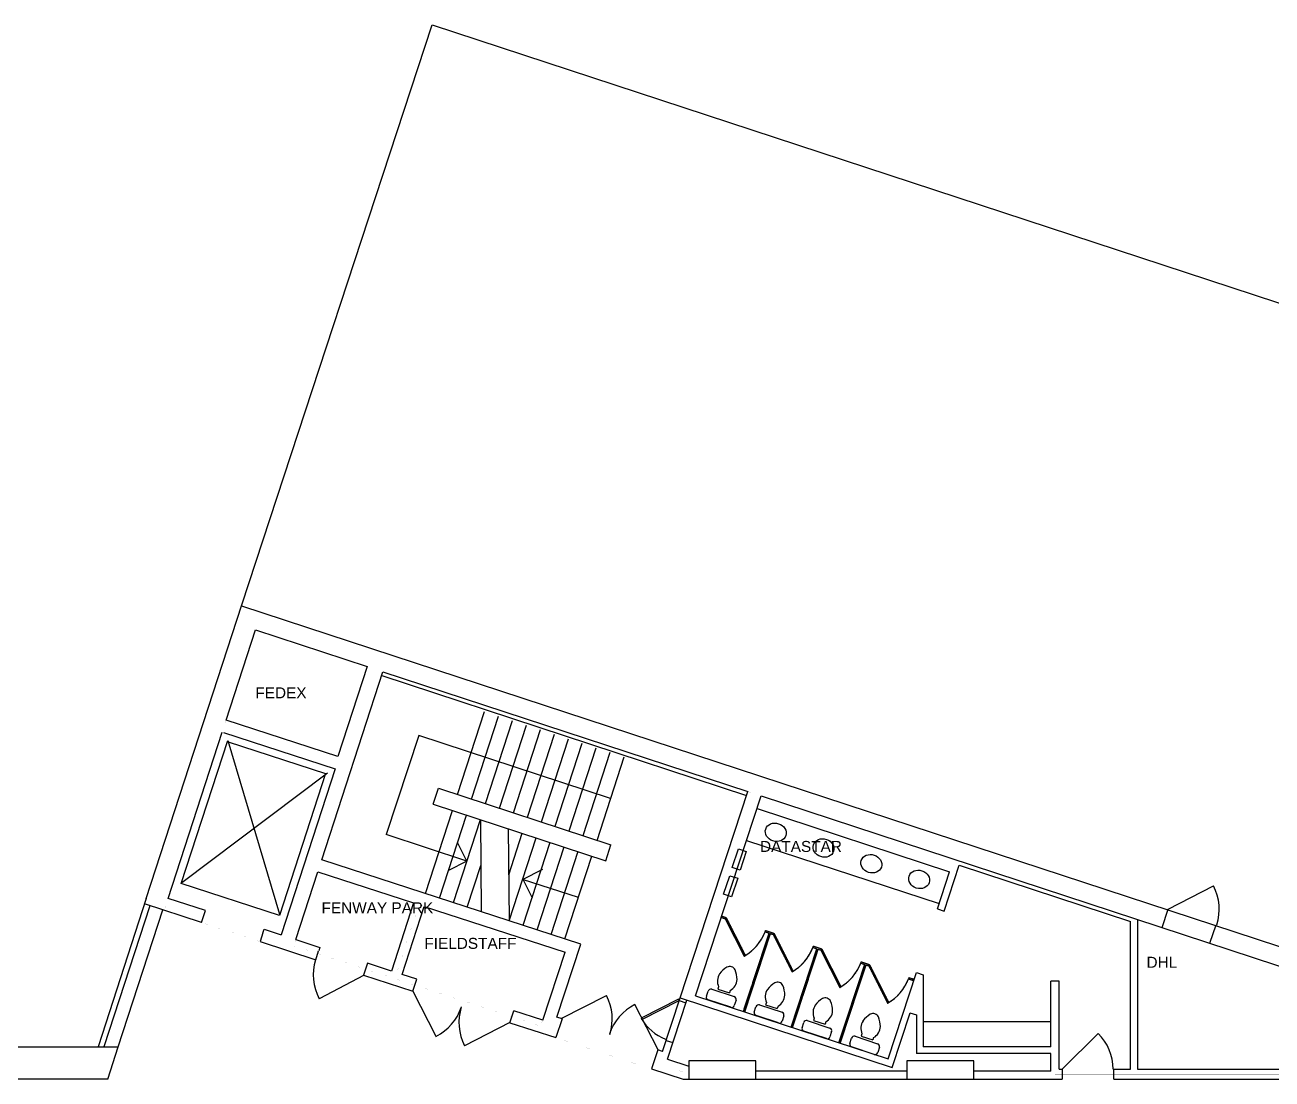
# Model space of a CAD drawing. Extents: x 0 to 6337, y 3987 to 5634.
# Drawn here: x 3726 to 4618, y 4880 to 5634 of the extents above; entities that cross this region are included whole.
import ezdxf

# ---------------------------------------------------------------- set-up
doc = ezdxf.new("R2010")
doc.units = 0
doc.header["$MEASUREMENT"] = 0
doc.linetypes.add('SHORT_DASHES', pattern=[0.375, 0.25, -0.125])
doc.layers.get('0').update_dxf_attribs({"linetype": 'CONTINUOUS'})
for name, color, linetype in [('01A_BASE_PLAN', 7, 'CONTINUOUS'), ('NA-FLOOR', 7, 'CONTINUOUS'), ('REGION', 7, 'CONTINUOUS'), ('REGION_NUM', 7, 'CONTINUOUS')]:
    doc.layers.add(name, color=color, linetype=linetype)
doc.styles.add('ARIAL', font='ARIAL', dxfattribs={"height": 0.2})

# ---------------------------------------------------------------- blocks, each defined once
blk = doc.blocks.new('ZZUNIT_CIRCLE')
at = {"color": 0, "linetype": 'ByBlock'}
blk.add_circle((0, 0), 1, dxfattribs=at)

msp = doc.modelspace()

# ---------------------------------------------------------------- linework, layer by layer
at = {"layer": '01A_BASE_PLAN', "color": 250, "linetype": 'Continuous'}
for p, q in [((3880.71, 5219.24), (4017.01, 5634.18)), ((4017.01, 5634.18), (6008.76, 4979.93)), ((3812.42, 5009.06), (3880.71, 5219.24)), ((3880.48, 5218.53), (4842.13, 4902.65)), ((3869.59, 5136.64), (3890.59, 5201.26)), ((3890.59, 5201.26), (3970.39, 5175.05)), ((3938.02, 5036.59), (3981.79, 5171.3)), ((3970.39, 5175.05), (3949.48, 5110.68)), ((3980.87, 5168.45), (4242.08, 5082.65)), ((3981.79, 5171.3), (4243.02, 5085.5)), ((4035.23, 5083.34), (4054.54, 5142.78)), ((3949.48, 5110.68), (3869.59, 5136.64)), ((4045.21, 5080.1), (4064.53, 5139.54)), ((4055.2, 5076.85), (4074.51, 5136.29)), ((4065.19, 5073.61), (4084.5, 5133.05)), ((3828.1, 5008.96), (3866.81, 5128.08)), ((3867.76, 5127.77), (3947.65, 5101.81)), ((4007.38, 5125.56), (3984.1, 5054.69)), ((4144.69, 5080.46), (4007.38, 5125.56)), ((4075.17, 5070.36), (4094.49, 5129.8)), ((4085.16, 5067.12), (4104.47, 5126.56)), ((4095.14, 5063.87), (4114.46, 5123.31)), ((3837.4, 5019.73), (3870.68, 5122.15)), ((3870.68, 5122.15), (3907.67, 4997.77)), ((3871.06, 5121.15), (3940.77, 5098.5)), ((4105.13, 5060.63), (4124.44, 5120.07)), ((4115.12, 5057.38), (4134.43, 5116.83)), ((4125.1, 5054.14), (4144.42, 5113.58)), ((4134.98, 5050.57), (4154.4, 5110.34)), ((3941.99, 5098.72), (3837.88, 5020.21)), ((3940.77, 5098.5), (3907.75, 4996.87)), ((3947.65, 5101.81), (3909.02, 4982.92)), ((4017.74, 5076.45), (4021.45, 5087.87)), ((4021.45, 5087.87), (4144.96, 5047.3)), ((4194.49, 4937.76), (4243.02, 5085.5)), ((4205.55, 4939.39), (4252.52, 5082.38)), ((4252.52, 5082.38), (4692.69, 4937.79)), ((4012.21, 5012.49), (4031.52, 5071.93)), ((4017.74, 5076.45), (4141.25, 5035.88)), ((4249.55, 5073.35), (4387.31, 5028.1)), ((4022.19, 5009.24), (4041.51, 5068.68)), ((4032.18, 5006), (4051.49, 5065.44)), ((4051.49, 5065.44), (4052.15, 4999.51)), ((4041.83, 5035.72), (3984.1, 5054.69)), ((4071.46, 5058.95), (4072.12, 4993.02)), ((4071.79, 5025.99), (4081.45, 5055.71)), ((4072.12, 4993.02), (4091.44, 5052.46)), ((4041.83, 5035.72), (4035.11, 5049.01)), ((4082.11, 4989.78), (4101.42, 5049.22)), ((4092.09, 4986.53), (4111.41, 5045.97)), ((4141.25, 5035.88), (4144.96, 5047.3)), ((4231.76, 5031.13), (4236.13, 5044.43)), ((4236.13, 5044.43), (4241.83, 5042.56)), ((4242.06, 5050.55), (4379.82, 5005.3)), ((4123.48, 4976.33), (3938.02, 5036.59)), ((4041.83, 5035.72), (4028.62, 5029.04)), ((4102.08, 4983.29), (4121.39, 5042.73)), ((4112.07, 4980.04), (4131.28, 5039.16)), ((4241.83, 5042.56), (4237.46, 5029.25)), ((3919.48, 4979.52), (3935.24, 5028.03)), ((3935.24, 5028.03), (4003.72, 5005.78)), ((4042.16, 5002.75), (4051.82, 5032.47)), ((4081.73, 5022.58), (4096.29, 5029.94)), ((4225.58, 5011.97), (4229.95, 5025.27)), ((4229.95, 5025.27), (4235.65, 5023.4)), ((4237.46, 5029.25), (4231.76, 5031.13)), ((4378.57, 5001.5), (4387.31, 5028.1)), ((4383.32, 4999.94), (4394.09, 5032.71)), ((4394.09, 5032.71), (4516.85, 4992.39)), ((3907.75, 4996.87), (3837.4, 5019.73)), ((4121.67, 5009.6), (4081.73, 5022.58)), ((4081.78, 5022.74), (4088.5, 5009.45)), ((4235.65, 5023.4), (4231.28, 5010.1)), ((4543.8, 5001.43), (4576.2, 5017.93)), ((3812.42, 5009.06), (3777.87, 4902.73)), ((3854.73, 5000.3), (3828.1, 5008.96)), ((4231.28, 5010.1), (4225.58, 5011.97)), ((3814.91, 5003.78), (3782.08, 4902.73)), ((3792.34, 4902.73), (3824.2, 5000.76)), ((3851.95, 4991.74), (3811.11, 5005.02)), ((3851.95, 4991.74), (3854.73, 5000.3)), ((4003.72, 5005.78), (3987.88, 4957.04)), ((3995.51, 4954.62), (4011.33, 5003.31)), ((4011.33, 5003.31), (4112.11, 4970.56)), ((4378.57, 5001.5), (4383.32, 4999.94)), ((4539.44, 4988.13), (4543.8, 5001.43)), ((4223.96, 4995.45), (4226.81, 4994.51)), ((4224.28, 4996.4), (4227.12, 4995.46)), ((4227.12, 4995.46), (4226.81, 4994.51)), ((4226.81, 4994.51), (4227.12, 4995.46)), ((4227.71, 4994.96), (4226.81, 4994.51)), ((4226.81, 4994.51), (4240.35, 4967.74)), ((4241.24, 4968.19), (4227.71, 4994.96)), ((4516.85, 4886.73), (4516.85, 4992.39)), ((4521.85, 4993.91), (4521.85, 4886.73)), ((4573.64, 4976.9), (4578.01, 4990.2)), ((3895.8, 4984.31), (3893.8, 4978.15)), ((3895.81, 4984.23), (3896.69, 4986.93)), ((3896.69, 4986.93), (3909.02, 4982.92)), ((4239.75, 4928.16), (4258.17, 4984.21)), ((4240.7, 4927.85), (4259.12, 4983.9)), ((4240.7, 4927.85), (4259.12, 4983.9)), ((4255.31, 4985.15), (4255.63, 4986.1)), ((4255.63, 4986.1), (4255.31, 4985.15)), ((4255.31, 4985.15), (4255.63, 4986.1)), ((4255.31, 4985.15), (4258.17, 4984.21)), ((4255.31, 4985.15), (4257.21, 4984.52)), ((4255.31, 4985.15), (4258.17, 4984.21)), ((4255.63, 4986.1), (4261.33, 4984.22)), ((4255.63, 4986.1), (4261.33, 4984.22)), ((4259.12, 4983.9), (4261.02, 4983.27)), ((4259.12, 4983.9), (4261.02, 4983.27)), ((4261.02, 4983.27), (4261.33, 4984.22)), ((4261.33, 4984.22), (4261.02, 4983.27)), ((4261.33, 4984.22), (4261.02, 4983.27)), ((4261.91, 4983.73), (4261.02, 4983.27)), ((4261.02, 4983.27), (4274.55, 4956.5)), ((4275.44, 4956.95), (4261.91, 4983.73)), ((3893.8, 4978.15), (3933.74, 4965.17)), ((3919.48, 4979.52), (3936.66, 4973.94)), ((3933.74, 4965.17), (3935.77, 4971.41)), ((3936.66, 4973.94), (3935.83, 4971.39)), ((4106.33, 4924.13), (4123.48, 4976.33)), ((4273.96, 4916.92), (4292.37, 4972.98)), ((4274.91, 4916.61), (4293.32, 4972.66)), ((4289.52, 4973.91), (4289.83, 4974.86)), ((4289.83, 4974.86), (4289.52, 4973.91)), ((4289.52, 4973.91), (4292.37, 4972.98)), ((4289.52, 4973.91), (4291.42, 4973.29)), ((4289.83, 4974.86), (4295.53, 4972.99)), ((4293.32, 4972.66), (4295.22, 4972.04)), ((4295.53, 4972.99), (4295.22, 4972.04)), ((4296.11, 4972.49), (4295.22, 4972.04)), ((4295.22, 4972.04), (4308.75, 4945.27)), ((4309.64, 4945.72), (4296.11, 4972.49)), ((3970.76, 4962.6), (3967.98, 4954.04)), ((3987.88, 4957.04), (3970.76, 4962.6)), ((4096.13, 4921.92), (4112.11, 4970.56)), ((4240.35, 4967.74), (4241.24, 4968.19)), ((4324.03, 4963.63), (4323.72, 4962.68)), ((4324.03, 4963.63), (4323.72, 4962.68)), ((4323.72, 4962.68), (4324.03, 4963.63)), ((4323.72, 4962.68), (4325.62, 4962.05)), ((4323.72, 4962.68), (4325.62, 4962.05)), ((4323.72, 4962.68), (4326.57, 4961.74)), ((4324.03, 4963.63), (4326.88, 4962.69)), ((4324.03, 4963.63), (4329.73, 4961.76)), ((3968.39, 4954.05), (3936.15, 4937.26)), ((3967.98, 4954.04), (4003.17, 4942.61)), ((4005.97, 4951.22), (3995.51, 4954.62)), ((4274.55, 4956.5), (4275.44, 4956.95)), ((4308.16, 4905.69), (4326.57, 4961.74)), ((4309.11, 4905.38), (4327.52, 4961.43)), ((4327.52, 4961.43), (4329.42, 4960.81)), ((4329.73, 4961.76), (4329.42, 4960.81)), ((4330.31, 4961.26), (4329.42, 4960.81)), ((4329.42, 4960.81), (4342.95, 4934.03)), ((4343.85, 4934.48), (4330.31, 4961.26)), ((4343.31, 4894.14), (4363.59, 4955.9)), ((4363.59, 4955.9), (4368.34, 4954.33)), ((4368.34, 4954.33), (4368.34, 4902.73)), ((4003.17, 4942.61), (4005.99, 4951.29)), ((4222.01, 4945.83), (4221.46, 4944.17)), ((4308.75, 4945.27), (4309.64, 4945.72)), ((4358.23, 4952.39), (4357.92, 4951.44)), ((4357.92, 4951.44), (4361.72, 4950.19)), ((4358.23, 4952.39), (4362.03, 4951.15)), ((4465.85, 4949.73), (4459.85, 4949.73)), ((4459.85, 4902.73), (4459.85, 4949.73)), ((4465.85, 4886.73), (4465.85, 4949.73)), ((4003.21, 4942.7), (4019.71, 4910.31)), ((4109.38, 4922.98), (4141.77, 4939.48)), ((4193.38, 4936.81), (4166.65, 4923.19)), ((4167.11, 4922.3), (4193.84, 4935.92)), ((4181.94, 4899.56), (4194.49, 4937.76)), ((4185.35, 4893.93), (4199.24, 4936.2)), ((4193.84, 4935.92), (4193.38, 4936.81)), ((4193.87, 4935.86), (4198.62, 4934.3)), ((4194.49, 4937.76), (4346.26, 4887.91)), ((4205.55, 4939.39), (4343.31, 4894.14)), ((4213.3, 4938.95), (4214.55, 4942.75)), ((4230.73, 4931.12), (4214.58, 4936.43)), ((4217.07, 4944.03), (4233.22, 4938.72)), ((4221.46, 4944.17), (4229.77, 4941.44)), ((4230.32, 4943.1), (4229.77, 4941.44)), ((4234.5, 4936.2), (4233.25, 4932.4)), ((4072.55, 4920.07), (4075.38, 4928.67)), ((4096.13, 4921.92), (4075.38, 4928.67)), ((4178.66, 4900.6), (4162.15, 4932.99)), ((4247.5, 4927.72), (4248.75, 4931.52)), ((4251.27, 4932.79), (4267.43, 4927.49)), ((4256.21, 4934.59), (4255.66, 4932.93)), ((4255.66, 4932.93), (4263.97, 4930.2)), ((4264.52, 4931.86), (4263.97, 4930.2)), ((4342.95, 4934.03), (4343.85, 4934.48)), ((4346.26, 4887.91), (4359.14, 4927.12)), ((4358.84, 4927.21), (4363.59, 4925.65)), ((4072.59, 4920.09), (4040.2, 4903.58)), ((4072.55, 4920.07), (4105.5, 4909.36)), ((4109.97, 4922.95), (4105.5, 4909.36)), ((4109.97, 4922.95), (4106.33, 4924.13)), ((4166.65, 4923.19), (4167.11, 4922.3)), ((4264.93, 4919.89), (4248.78, 4925.19)), ((4268.7, 4924.96), (4267.45, 4921.16)), ((4281.7, 4916.48), (4282.95, 4920.28)), ((4285.48, 4921.56), (4301.63, 4916.25)), ((4290.41, 4923.36), (4289.86, 4921.7)), ((4289.86, 4921.7), (4298.18, 4918.97)), ((4298.72, 4920.63), (4298.18, 4918.97)), ((4363.59, 4925.65), (4363.59, 4897.98)), ((4459.85, 4920.73), (4368.34, 4920.73)), ((4299.13, 4908.65), (4282.98, 4913.96)), ((4302.9, 4913.73), (4301.66, 4909.93)), ((4315.91, 4905.25), (4317.16, 4909.05)), ((4319.68, 4910.32), (4335.83, 4905.02)), ((4324.61, 4912.12), (4324.07, 4910.46)), ((4324.07, 4910.46), (4332.38, 4907.73)), ((4332.93, 4909.39), (4332.38, 4907.73)), ((4467.85, 4886.73), (4493.55, 4912.44)), ((3689.87, 4902.73), (3792.34, 4902.73)), ((3784.87, 4879.73), (3792.34, 4902.73)), ((4178.46, 4900.7), (4174, 4887.11)), ((4181.94, 4899.56), (4178.46, 4900.7)), ((4184.5, 4907.36), (4189.25, 4905.8)), ((4333.33, 4897.42), (4317.18, 4902.72)), ((4337.11, 4902.49), (4335.86, 4898.69)), ((4459.85, 4902.73), (4368.34, 4902.73)), ((4185.35, 4893.93), (4200.65, 4888.96)), ((4248.65, 4892.73), (4200.65, 4892.73)), ((4200.65, 4892.73), (4200.65, 4879.73)), ((4248.65, 4879.73), (4248.65, 4892.73)), ((4404.65, 4892.73), (4356.65, 4892.73)), ((4356.65, 4892.73), (4356.65, 4879.73)), ((4459.85, 4897.98), (4363.59, 4897.98)), ((4404.65, 4879.73), (4404.65, 4892.73)), ((4459.85, 4885.48), (4459.85, 4897.98)), ((4174, 4887.11), (4196.69, 4879.73)), ((4356.65, 4885.48), (4248.65, 4885.48)), ((4459.85, 4885.48), (4404.65, 4885.48)), ((4465.85, 4886.73), (4467.85, 4886.73)), ((4467.85, 4886.73), (4467.85, 4879.73)), ((4504.85, 4886.73), (4516.85, 4886.73)), ((4504.85, 4879.73), (4504.85, 4886.73)), ((4521.85, 4886.73), (4644.41, 4886.73)), ((3784.87, 4879.73), (3352.35, 4879.73)), ((4196.69, 4879.73), (4467.85, 4879.73)), ((4200.65, 4879.73), (4248.65, 4879.73)), ((4356.65, 4879.73), (4404.65, 4879.73)), ((4504.85, 4879.73), (4626.5, 4879.73))]:
    msp.add_line(p, q, dxfattribs=at)
at = {"layer": '01A_BASE_PLAN', "color": 250, "linetype": 'SHORT_DASHES'}
for p, q in [((4223.96, 4995.45), (4226.81, 4994.51)), ((4224.28, 4996.4), (4227.12, 4995.46)), ((4226.81, 4994.51), (4227.12, 4995.46)), ((4227.12, 4995.46), (4226.81, 4994.51)), ((4227.71, 4994.96), (4226.81, 4994.51)), ((4226.81, 4994.51), (4240.35, 4967.74)), ((4241.24, 4968.19), (4227.71, 4994.96)), ((4239.75, 4928.16), (4258.17, 4984.21)), ((4240.7, 4927.85), (4259.12, 4983.9)), ((4240.7, 4927.85), (4259.12, 4983.9)), ((4255.31, 4985.15), (4255.63, 4986.1)), ((4255.63, 4986.1), (4255.31, 4985.15)), ((4255.31, 4985.15), (4255.63, 4986.1)), ((4255.31, 4985.15), (4258.17, 4984.21)), ((4255.31, 4985.15), (4257.21, 4984.52)), ((4255.31, 4985.15), (4258.17, 4984.21)), ((4255.63, 4986.1), (4261.33, 4984.22)), ((4255.63, 4986.1), (4261.33, 4984.22)), ((4259.12, 4983.9), (4261.02, 4983.27)), ((4259.12, 4983.9), (4261.02, 4983.27)), ((4261.33, 4984.22), (4261.02, 4983.27)), ((4261.33, 4984.22), (4261.02, 4983.27)), ((4261.02, 4983.27), (4261.33, 4984.22)), ((4261.91, 4983.73), (4261.02, 4983.27)), ((4261.02, 4983.27), (4274.55, 4956.5)), ((4275.44, 4956.95), (4261.91, 4983.73)), ((4273.96, 4916.92), (4292.37, 4972.98)), ((4274.91, 4916.61), (4293.32, 4972.66)), ((4289.83, 4974.86), (4289.52, 4973.91)), ((4289.52, 4973.91), (4289.83, 4974.86)), ((4289.52, 4973.91), (4291.42, 4973.29)), ((4289.52, 4973.91), (4292.37, 4972.98)), ((4289.83, 4974.86), (4295.53, 4972.99)), ((4293.32, 4972.66), (4295.22, 4972.04)), ((4295.53, 4972.99), (4295.22, 4972.04)), ((4296.11, 4972.49), (4295.22, 4972.04)), ((4295.22, 4972.04), (4308.75, 4945.27)), ((4309.64, 4945.72), (4296.11, 4972.49)), ((4240.35, 4967.74), (4241.24, 4968.19)), ((4323.72, 4962.68), (4324.03, 4963.63)), ((4324.03, 4963.63), (4323.72, 4962.68)), ((4324.03, 4963.63), (4323.72, 4962.68)), ((4323.72, 4962.68), (4326.57, 4961.74)), ((4323.72, 4962.68), (4325.62, 4962.05)), ((4323.72, 4962.68), (4325.62, 4962.05)), ((4324.03, 4963.63), (4329.73, 4961.76)), ((4324.03, 4963.63), (4326.88, 4962.69)), ((4274.55, 4956.5), (4275.44, 4956.95)), ((4308.16, 4905.69), (4326.57, 4961.74)), ((4309.11, 4905.38), (4327.52, 4961.43)), ((4327.52, 4961.43), (4329.42, 4960.81)), ((4329.73, 4961.76), (4329.42, 4960.81)), ((4330.31, 4961.26), (4329.42, 4960.81)), ((4329.42, 4960.81), (4342.95, 4934.03)), ((4343.85, 4934.48), (4330.31, 4961.26)), ((4308.75, 4945.27), (4309.64, 4945.72)), ((4358.23, 4952.39), (4357.92, 4951.44)), ((4357.92, 4951.44), (4361.72, 4950.19)), ((4358.23, 4952.39), (4362.03, 4951.15)), ((4342.95, 4934.03), (4343.85, 4934.48))]:
    msp.add_line(p, q, dxfattribs=at)
at = {"layer": '01A_BASE_PLAN', "color": 250, "linetype": 'Continuous'}
for centre, radius, start, end in [((4544.28, 5001.28), 36, 342, 27.55869), ((4223.12, 4997.68), 34.55, 299.90836, 338.72324), ((4257.32, 4986.45), 34.55, 299.90836, 338.72324), ((3967.92, 4954.2), 36, 162.51622, 208.07492), ((4291.52, 4975.22), 34.55, 299.90836, 338.72324), ((4230.88, 4949.77), 9.71, 147.00041, 203.95352), ((4238.35, 4943.02), 19.72, 121.76608, 142.37578), ((4229.97, 4956.06), 4.23, 25.41863, 118.213), ((4215.49, 4950.53), 19.72, 1.25584, 21.86554), ((4225.51, 4951.54), 9.71, 299.6781, 356.6312), ((4272.56, 4931.79), 19.72, 121.76608, 142.37578), ((4264.17, 4944.83), 4.23, 25.41863, 118.213), ((4249.7, 4939.3), 19.72, 1.25584, 21.86554), ((4325.73, 4963.98), 34.55, 299.90836, 338.72324), ((4109.85, 4922.82), 36, 342, 27.55869), ((4215.2, 4938.33), 2, 161.81581, 251.81583), ((4216.45, 4942.13), 2, 71.81581, 161.81581), ((4232.6, 4936.82), 2, 341.81581, 71.81581), ((4265.08, 4938.54), 9.71, 147.00041, 203.95352), ((4259.71, 4940.3), 9.71, 299.6781, 356.6312), ((4306.76, 4920.55), 19.72, 121.76608, 142.37578), ((4298.38, 4933.59), 4.23, 25.41863, 118.213), ((4003.68, 4942.54), 36, 296.44131, 342), ((4072.12, 4920.24), 36, 162, 207.55869), ((4178.18, 4900.75), 36, 116.44131, 162), ((4231.35, 4933.02), 2, 251.81583, 341.8158), ((4249.4, 4927.09), 2, 161.81581, 251.81583), ((4250.65, 4930.89), 2, 71.81581, 161.81581), ((4266.8, 4925.59), 2, 341.81581, 71.81581), ((4299.29, 4927.3), 9.71, 147.00041, 203.95352), ((4293.91, 4929.07), 9.71, 299.6781, 356.6312), ((4283.9, 4928.06), 19.72, 1.25584, 21.86554), ((4196.55, 4940.51), 34.55, 210.09256, 248.90742), ((4265.55, 4921.79), 2, 251.81583, 341.8158), ((4284.85, 4919.66), 2, 71.81581, 161.81581), ((4333.49, 4916.07), 9.71, 147.00041, 203.95352), ((4340.96, 4909.32), 19.72, 121.76608, 142.37578), ((4332.58, 4922.36), 4.23, 25.41863, 118.213), ((4318.1, 4916.83), 19.72, 1.25584, 21.86554), ((4283.6, 4915.86), 2, 161.81581, 251.81583), ((4299.76, 4910.55), 2, 251.81583, 341.8158), ((4301, 4914.35), 2, 341.81581, 71.81581), ((4319.05, 4908.42), 2, 71.81581, 161.81581), ((4328.12, 4917.83), 9.71, 299.6781, 356.6312), ((4468.34, 4886.73), 36, 0, 45.55869), ((4317.81, 4904.62), 2, 161.81581, 251.81583), ((4335.21, 4903.12), 2, 341.81581, 71.81581), ((4333.96, 4899.32), 2, 251.81583, 341.8158)]:
    msp.add_arc(centre, radius, start, end, dxfattribs=at)
at = {"layer": '01A_BASE_PLAN', "color": 250, "linetype": 'SHORT_DASHES'}
for centre in [(4223.12, 4997.68), (4257.32, 4986.45), (4291.52, 4975.22), (4325.73, 4963.98)]:
    msp.add_arc(centre, 34.55, 299.90836, 338.72324, dxfattribs=at)
at = {"layer": 'NA-FLOOR', "color": 1, "linetype": 'Continuous', "const_width": 0.0139}
msp.add_lwpolyline([(4692.69, 4937.79), (4252.52, 5082.38), (4243.02, 5085.5), (3981.79, 5171.3), (3970.39, 5175.05), (3890.59, 5201.26), (3869.59, 5136.64), (3866.81, 5128.08), (3828.1, 5008.96), (3825.32, 5000.4), (3814.91, 5003.78), (3782.08, 4902.73), (3792.34, 4902.73), (3784.87, 4879.73), (3700.74, 4879.73)], dxfattribs=at)
at = {"layer": 'REGION', "color": 2, "linetype": 'Continuous', "const_width": 0.0139}
msp.add_lwpolyline([(3981.79, 5171.3), (3970.39, 5175.05), (3890.59, 5201.26), (3869.59, 5136.64), (3866.81, 5128.08), (3828.1, 5008.96), (3825.32, 5000.4), (3851.95, 4991.74), (3893.8, 4978.15), (3916.62, 4970.73), (3919.48, 4979.52), (3935.24, 5028.03), (4003.72, 5005.78), (4011.33, 5003.31), (4112.11, 4970.56), (4096.13, 4921.92), (4093.34, 4913.31), (4105.5, 4909.36), (4173.92, 4886.89), (4182.15, 4884.18), (4185.35, 4893.93), (4199.24, 4936.2), (4203.99, 4934.64), (4205.55, 4939.39), (4252.52, 5082.38), (4243.02, 5085.5)], close=True, dxfattribs=at)
at = {"layer": 'REGION', "color": 4, "linetype": 'Continuous', "const_width": 0.0139}
for points in [[(4519.35, 4994.73), (4252.52, 5082.38), (4205.55, 4939.39), (4203.99, 4934.64), (4199.24, 4936.2), (4185.35, 4893.93), (4183.75, 4889.06), (4203.38, 4882.61), (4462.85, 4882.61), (4462.85, 4883.23), (4519.35, 4883.23)], [(4007.52, 5004.55), (4003.72, 5005.78), (3935.24, 5028.03), (3919.48, 4979.52), (3918.03, 4975.07), (3935.22, 4969.49), (3990.31, 4951.59), (3999.61, 4980.2)], [(4112.11, 4970.56), (4011.33, 5003.31), (4007.52, 5004.55), (3999.61, 4980.2), (3990.31, 4951.59), (4004.58, 4946.95), (4073.96, 4924.37), (4094.74, 4917.62), (4096.13, 4921.92)], [(4692.69, 4937.79), (4519.35, 4994.73), (4519.35, 4883.23), (4692.69, 4883.23)]]:
    msp.add_lwpolyline(points, close=True, dxfattribs=at)

# ---------------------------------------------------------------- block references
at = {"layer": '01A_BASE_PLAN', "color": 250, "linetype": 'Continuous', "xscale": 7.584613800048828, "yscale": 6.508918285369873, "rotation": 341.815807639201}
for p in [(4262.91, 5056.33), (4297.11, 5045.1), (4331.31, 5033.86), (4365.52, 5022.63)]:
    msp.add_blockref('ZZUNIT_CIRCLE', p, dxfattribs=at)

# ---------------------------------------------------------------- texts
at = {"layer": 'REGION_NUM', "color": 7, "linetype": 'Continuous', "style": 'ARIAL'}
for s, height, p in [('FEDEX', 7.864, (3890.47, 5152.24)), ('DATASTAR', 7.864, (4251.65, 5042.28)), ('FENWAY PARK', 7.8638, (3937.84, 4998.34)), ('FIELDSTAFF', 7.864, (4011.43, 4972.91)), ('DHL', 7.864, (4528.25, 4959.38))]:
    msp.add_text(s, height=height, dxfattribs=at).set_placement(p)

doc.saveas('drawing.dxf')
